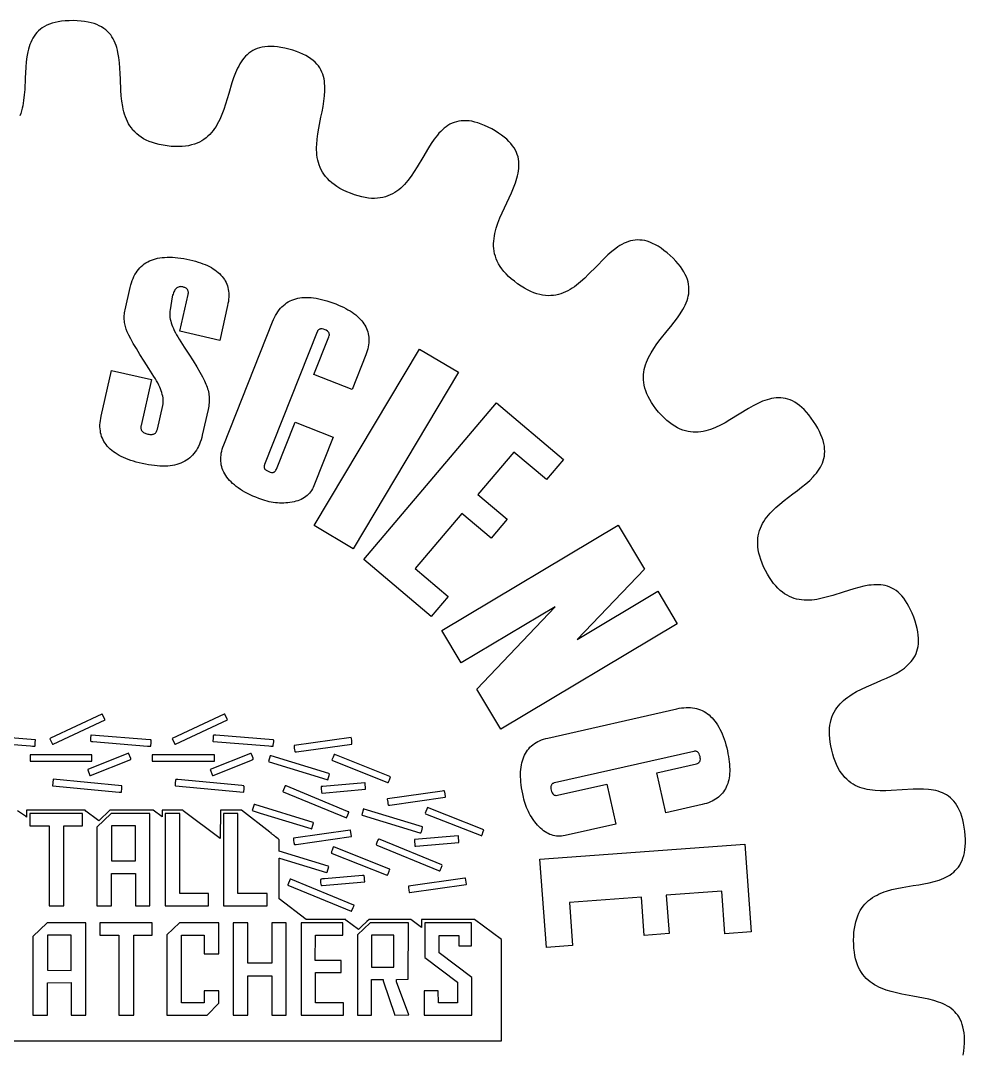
# Model space of a CAD drawing. Extents: x 6 to 265, y -82 to 305.
# Drawn here: x 128 to 259.8, y 160.9 to 304.6 of the extents above; entities that cross this region are included whole.
import ezdxf

# ---------------------------------------------------------------- set-up
doc = ezdxf.new("R2010")
doc.units = 0
doc.layers.add('PAGR', color=18, linetype='CONTINUOUS')

msp = doc.modelspace()

# ---------------------------------------------------------------- linework, layer by layer
at = {"layer": 'PAGR'}
for points in [[(259.48, 160.32), (259.56, 160.89), (259.62, 161.46), (259.65, 162), (259.66, 162.51), (259.64, 162.99), (259.6, 163.45), (259.54, 163.87), (259.45, 164.27), (259.35, 164.64), (259.22, 164.99), (259.07, 165.32), (258.9, 165.62), (258.72, 165.9), (258.52, 166.16), (258.3, 166.4), (258.06, 166.62), (257.81, 166.83), (257.55, 167.02), (257.27, 167.19), (256.98, 167.35), (256.68, 167.5), (256.37, 167.63), (256.04, 167.75), (255.37, 167.97), (254.67, 168.15), (253.94, 168.31), (252.44, 168.58), (250.93, 168.86), (250.18, 169.02), (249.44, 169.2), (248.73, 169.42), (248.39, 169.55), (248.05, 169.68), (247.72, 169.83), (247.4, 169.99), (247.09, 170.17), (246.79, 170.36), (246.51, 170.56), (246.23, 170.79), (245.97, 171.03), (245.73, 171.3), (245.5, 171.58), (245.28, 171.89), (245.08, 172.22), (244.9, 172.57), (244.74, 172.94), (244.6, 173.35), (244.48, 173.78), (244.38, 174.23), (244.3, 174.72), (244.24, 175.24), (244.21, 175.78), (244.2, 176.36), (244.21, 176.94), (244.25, 177.49), (244.31, 178), (244.4, 178.48), (244.5, 178.94), (244.63, 179.37), (244.77, 179.77), (244.94, 180.14), (245.12, 180.49), (245.32, 180.81), (245.54, 181.12), (245.77, 181.4), (246.02, 181.65), (246.28, 181.89), (246.56, 182.11), (246.85, 182.32), (247.15, 182.5), (247.46, 182.67), (247.78, 182.83), (248.11, 182.97), (248.45, 183.1), (248.8, 183.22), (249.51, 183.42), (250.24, 183.59), (250.99, 183.74), (252.51, 183.99), (253.27, 184.11), (254.01, 184.24), (254.74, 184.38), (255.45, 184.55), (256.12, 184.76), (256.44, 184.87), (256.76, 185), (257.06, 185.14), (257.35, 185.3), (257.63, 185.46), (257.9, 185.65), (258.15, 185.85), (258.38, 186.07), (258.61, 186.3), (258.81, 186.56), (259, 186.84), (259.17, 187.14), (259.32, 187.46), (259.45, 187.81), (259.56, 188.18), (259.65, 188.57), (259.72, 189), (259.76, 189.45), (259.78, 189.93), (259.78, 190.44), (259.75, 190.99), (259.7, 191.56), (259.62, 192.13), (259.52, 192.67), (259.41, 193.17), (259.28, 193.63), (259.13, 194.06), (258.97, 194.46), (258.79, 194.83), (258.6, 195.16), (258.4, 195.47), (258.17, 195.75), (257.94, 196), (257.7, 196.23), (257.44, 196.43), (257.17, 196.62), (256.89, 196.77), (256.6, 196.91), (256.3, 197.03), (255.99, 197.13), (255.67, 197.22), (255.34, 197.29), (255.01, 197.34), (254.66, 197.38), (253.96, 197.43), (253.24, 197.44), (252.49, 197.41), (250.98, 197.32), (249.44, 197.22), (248.68, 197.19), (247.92, 197.2), (247.18, 197.24), (246.81, 197.27), (246.45, 197.32), (246.1, 197.39), (245.75, 197.47), (245.41, 197.56), (245.07, 197.67), (244.75, 197.81), (244.43, 197.96), (244.12, 198.13), (243.82, 198.33), (243.53, 198.55), (243.25, 198.8), (242.98, 199.07), (242.72, 199.37), (242.47, 199.69), (242.24, 200.05), (242.02, 200.44), (241.81, 200.86), (241.62, 201.31), (241.44, 201.8), (241.28, 202.32), (241.14, 202.88), (241.01, 203.45), (240.92, 203.99), (240.86, 204.5), (240.83, 204.99), (240.82, 205.46), (240.84, 205.91), (240.89, 206.33), (240.96, 206.73), (241.06, 207.12), (241.17, 207.48), (241.31, 207.83), (241.47, 208.16), (241.65, 208.47), (241.85, 208.76), (242.07, 209.05), (242.3, 209.31), (242.55, 209.56), (242.81, 209.81), (243.08, 210.03), (243.37, 210.25), (243.67, 210.46), (243.98, 210.66), (244.62, 211.03), (245.29, 211.38), (245.98, 211.7), (247.4, 212.31), (248.1, 212.61), (248.8, 212.92), (249.47, 213.23), (250.11, 213.57), (250.72, 213.93), (251, 214.12), (251.28, 214.32), (251.54, 214.53), (251.78, 214.75), (252.01, 214.98), (252.23, 215.23), (252.42, 215.48), (252.6, 215.75), (252.76, 216.03), (252.9, 216.33), (253.02, 216.65), (253.11, 216.98), (253.18, 217.33), (253.23, 217.7), (253.24, 218.09), (253.24, 218.49), (253.2, 218.92), (253.14, 219.37), (253.05, 219.85), (252.92, 220.34), (252.76, 220.86), (252.58, 221.41), (252.36, 221.95), (252.15, 222.44), (251.92, 222.9), (251.68, 223.32), (251.44, 223.7), (251.19, 224.05), (250.93, 224.36), (250.66, 224.64), (250.39, 224.89), (250.11, 225.11), (249.82, 225.3), (249.53, 225.46), (249.23, 225.6), (248.93, 225.71), (248.62, 225.8), (248.3, 225.86), (247.98, 225.9), (247.66, 225.93), (247.33, 225.93), (247, 225.92), (246.66, 225.89), (246.32, 225.85), (245.62, 225.72), (244.92, 225.56), (244.21, 225.35), (242.75, 224.89), (241.29, 224.43), (240.55, 224.22), (239.82, 224.04), (239.09, 223.89), (238.73, 223.84), (238.37, 223.8), (238.01, 223.78), (237.65, 223.77), (237.3, 223.78), (236.95, 223.81), (236.6, 223.86), (236.25, 223.93), (235.91, 224.03), (235.57, 224.14), (235.24, 224.29), (234.91, 224.46), (234.58, 224.66), (234.26, 224.88), (233.95, 225.14), (233.64, 225.43), (233.33, 225.76), (233.03, 226.11), (232.74, 226.51), (232.45, 226.94), (232.17, 227.41), (231.9, 227.92), (231.64, 228.44), (231.43, 228.94), (231.24, 229.43), (231.1, 229.9), (230.98, 230.35), (230.9, 230.79), (230.84, 231.21), (230.82, 231.62), (230.82, 232.02), (230.84, 232.4), (230.9, 232.77), (230.98, 233.13), (231.08, 233.47), (231.2, 233.81), (231.34, 234.13), (231.5, 234.45), (231.68, 234.75), (231.88, 235.05), (232.09, 235.34), (232.32, 235.62), (232.56, 235.9), (232.81, 236.16), (233.35, 236.68), (233.92, 237.18), (234.51, 237.66), (235.74, 238.6), (236.35, 239.06), (236.95, 239.53), (237.53, 240), (238.07, 240.48), (238.57, 240.98), (238.81, 241.23), (239.02, 241.49), (239.23, 241.76), (239.41, 242.03), (239.58, 242.31), (239.73, 242.6), (239.86, 242.9), (239.97, 243.2), (240.06, 243.52), (240.12, 243.84), (240.16, 244.18), (240.17, 244.52), (240.16, 244.88), (240.12, 245.25), (240.04, 245.63), (239.94, 246.02), (239.8, 246.43), (239.64, 246.85), (239.43, 247.29), (239.2, 247.74), (238.92, 248.21), (238.61, 248.69), (238.28, 249.17), (237.95, 249.6), (237.62, 249.98), (237.29, 250.34), (236.96, 250.65), (236.64, 250.93), (236.31, 251.17), (235.99, 251.38), (235.66, 251.55), (235.34, 251.7), (235.02, 251.81), (234.7, 251.9), (234.37, 251.96), (234.05, 251.99), (233.73, 252), (233.41, 251.99), (233.09, 251.95), (232.77, 251.9), (232.45, 251.82), (232.13, 251.73), (231.81, 251.62), (231.49, 251.5), (230.85, 251.21), (230.2, 250.87), (229.56, 250.5), (228.26, 249.7), (226.95, 248.9), (226.28, 248.51), (225.62, 248.16), (224.94, 247.85), (224.6, 247.71), (224.26, 247.58), (223.92, 247.47), (223.58, 247.38), (223.23, 247.3), (222.88, 247.25), (222.53, 247.21), (222.18, 247.2), (221.83, 247.2), (221.47, 247.24), (221.11, 247.3), (220.75, 247.38), (220.39, 247.5), (220.02, 247.64), (219.66, 247.81), (219.29, 248.02), (218.91, 248.26), (218.54, 248.54), (218.16, 248.85), (217.78, 249.2), (217.4, 249.59), (217.01, 250.01), (216.64, 250.46), (216.31, 250.9), (216.02, 251.32), (215.77, 251.74), (215.55, 252.16), (215.36, 252.56), (215.21, 252.96), (215.09, 253.35), (214.99, 253.74), (214.93, 254.12), (214.9, 254.49), (214.89, 254.86), (214.9, 255.22), (214.94, 255.57), (215, 255.92), (215.08, 256.27), (215.19, 256.61), (215.31, 256.94), (215.44, 257.28), (215.6, 257.61), (215.77, 257.93), (215.95, 258.25), (216.35, 258.88), (216.78, 259.51), (217.24, 260.12), (218.21, 261.33), (218.7, 261.92), (219.17, 262.52), (219.62, 263.12), (220.03, 263.72), (220.4, 264.32), (220.57, 264.63), (220.72, 264.93), (220.85, 265.24), (220.97, 265.55), (221.06, 265.87), (221.14, 266.18), (221.2, 266.5), (221.23, 266.83), (221.24, 267.15), (221.23, 267.48), (221.18, 267.82), (221.11, 268.16), (221.02, 268.5), (220.89, 268.85), (220.73, 269.2), (220.53, 269.56), (220.3, 269.92), (220.04, 270.29), (219.74, 270.67), (219.4, 271.05), (219.03, 271.44), (218.61, 271.83), (218.18, 272.21), (217.75, 272.55), (217.34, 272.85), (216.94, 273.11), (216.55, 273.33), (216.17, 273.52), (215.8, 273.68), (215.43, 273.81), (215.08, 273.9), (214.73, 273.96), (214.39, 273.99), (214.06, 274), (213.73, 273.98), (213.41, 273.94), (213.1, 273.87), (212.79, 273.78), (212.49, 273.66), (212.19, 273.53), (211.9, 273.38), (211.61, 273.21), (211.32, 273.03), (211.04, 272.83), (210.49, 272.4), (209.94, 271.91), (209.4, 271.4), (208.33, 270.31), (207.25, 269.21), (206.7, 268.67), (206.13, 268.17), (205.55, 267.7), (205.26, 267.48), (204.96, 267.28), (204.65, 267.09), (204.34, 266.91), (204.02, 266.76), (203.7, 266.62), (203.37, 266.5), (203.03, 266.4), (202.68, 266.32), (202.33, 266.27), (201.97, 266.24), (201.6, 266.23), (201.22, 266.26), (200.83, 266.31), (200.43, 266.39), (200.03, 266.5), (199.61, 266.64), (199.18, 266.82), (198.74, 267.03), (198.29, 267.28), (197.82, 267.56), (197.35, 267.89), (196.89, 268.23), (196.46, 268.57), (196.08, 268.92), (195.73, 269.27), (195.42, 269.61), (195.15, 269.96), (194.9, 270.31), (194.69, 270.67), (194.51, 271.02), (194.36, 271.37), (194.24, 271.72), (194.14, 272.08), (194.07, 272.43), (194.02, 272.79), (194, 273.14), (194, 273.5), (194.02, 273.85), (194.06, 274.21), (194.11, 274.57), (194.18, 274.92), (194.27, 275.28), (194.37, 275.64), (194.6, 276.35), (194.88, 277.06), (195.18, 277.77), (195.84, 279.17), (196.17, 279.87), (196.48, 280.57), (196.78, 281.26), (197.04, 281.94), (197.25, 282.62), (197.34, 282.95), (197.41, 283.29), (197.47, 283.62), (197.51, 283.95), (197.53, 284.28), (197.53, 284.6), (197.51, 284.93), (197.46, 285.25), (197.4, 285.57), (197.3, 285.89), (197.18, 286.2), (197.04, 286.51), (196.86, 286.82), (196.65, 287.13), (196.41, 287.44), (196.14, 287.74), (195.83, 288.04), (195.49, 288.33), (195.11, 288.62), (194.69, 288.91), (194.23, 289.2), (193.74, 289.48), (193.23, 289.74), (192.74, 289.97), (192.27, 290.16), (191.82, 290.32), (191.38, 290.44), (190.97, 290.54), (190.57, 290.6), (190.19, 290.63), (189.82, 290.63), (189.47, 290.61), (189.13, 290.56), (188.81, 290.49), (188.5, 290.39), (188.2, 290.27), (187.91, 290.12), (187.63, 289.96), (187.36, 289.78), (187.11, 289.58), (186.86, 289.36), (186.62, 289.13), (186.38, 288.88), (186.16, 288.62), (185.72, 288.06), (185.31, 287.46), (184.91, 286.83), (184.13, 285.51), (183.34, 284.18), (182.93, 283.53), (182.5, 282.9), (182.05, 282.3), (181.82, 282.02), (181.57, 281.75), (181.32, 281.49), (181.06, 281.24), (180.79, 281.01), (180.51, 280.8), (180.21, 280.6), (179.91, 280.43), (179.59, 280.27), (179.26, 280.13), (178.92, 280.01), (178.56, 279.92), (178.19, 279.85), (177.8, 279.81), (177.4, 279.79), (176.98, 279.8), (176.54, 279.84), (176.08, 279.9), (175.6, 280), (175.1, 280.13), (174.59, 280.3), (174.05, 280.5), (173.52, 280.72), (173.03, 280.95), (172.57, 281.19), (172.16, 281.45), (171.77, 281.71), (171.42, 281.98), (171.1, 282.26), (170.82, 282.55), (170.56, 282.85), (170.33, 283.16), (170.13, 283.47), (169.95, 283.79), (169.8, 284.12), (169.67, 284.46), (169.56, 284.8), (169.47, 285.14), (169.41, 285.49), (169.36, 285.85), (169.33, 286.21), (169.31, 286.57), (169.31, 286.94), (169.33, 287.31), (169.39, 288.06), (169.49, 288.81), (169.61, 289.58), (169.91, 291.1), (170.07, 291.86), (170.21, 292.61), (170.33, 293.35), (170.42, 294.08), (170.47, 294.79), (170.48, 295.14), (170.47, 295.48), (170.44, 295.82), (170.4, 296.15), (170.35, 296.47), (170.27, 296.79), (170.17, 297.1), (170.05, 297.4), (169.91, 297.7), (169.75, 297.98), (169.56, 298.26), (169.34, 298.53), (169.1, 298.79), (168.82, 299.03), (168.52, 299.27), (168.18, 299.5), (167.81, 299.71), (167.41, 299.92), (166.97, 300.11), (166.5, 300.29), (165.99, 300.46), (165.44, 300.61), (164.88, 300.74), (164.35, 300.85), (163.85, 300.92), (163.38, 300.96), (162.93, 300.98), (162.51, 300.97), (162.1, 300.93), (161.73, 300.87), (161.37, 300.78), (161.03, 300.68), (160.72, 300.55), (160.42, 300.39), (160.14, 300.22), (159.88, 300.03), (159.63, 299.83), (159.4, 299.6), (159.19, 299.36), (158.99, 299.1), (158.8, 298.83), (158.62, 298.55), (158.45, 298.25), (158.29, 297.94), (158, 297.29), (157.74, 296.61), (157.5, 295.9), (157.06, 294.43), (156.61, 292.94), (156.37, 292.21), (156.1, 291.49), (155.8, 290.8), (155.64, 290.47), (155.47, 290.15), (155.29, 289.84), (155.09, 289.54), (154.88, 289.25), (154.66, 288.97), (154.42, 288.71), (154.17, 288.46), (153.9, 288.23), (153.61, 288.02), (153.31, 287.82), (152.98, 287.65), (152.64, 287.49), (152.27, 287.35), (151.88, 287.24), (151.47, 287.14), (151.04, 287.07), (150.58, 287.03), (150.09, 287.01), (149.58, 287.02), (149.04, 287.05), (148.47, 287.11), (147.9, 287.2), (147.37, 287.31), (146.87, 287.43), (146.41, 287.58), (145.97, 287.74), (145.57, 287.92), (145.19, 288.12), (144.85, 288.33), (144.52, 288.56), (144.23, 288.8), (143.96, 289.06), (143.71, 289.32), (143.49, 289.61), (143.28, 289.9), (143.1, 290.2), (142.93, 290.52), (142.79, 290.84), (142.65, 291.18), (142.54, 291.52), (142.44, 291.87), (142.35, 292.23), (142.28, 292.59), (142.16, 293.33), (142.08, 294.09), (142.02, 294.86), (141.95, 296.42), (141.92, 297.19), (141.88, 297.96), (141.82, 298.71), (141.74, 299.44), (141.62, 300.14), (141.54, 300.48), (141.45, 300.81), (141.35, 301.13), (141.23, 301.44), (141.1, 301.74), (140.95, 302.03), (140.78, 302.31), (140.6, 302.58), (140.39, 302.83), (140.16, 303.07), (139.91, 303.29), (139.64, 303.5), (139.34, 303.69), (139.01, 303.86), (138.66, 304.02), (138.28, 304.16), (137.88, 304.28), (137.44, 304.38), (136.97, 304.46), (136.47, 304.52), (135.93, 304.56), (135.36, 304.58), (134.79, 304.57), (134.25, 304.54), (133.75, 304.49), (133.28, 304.42), (132.84, 304.33), (132.43, 304.21), (132.05, 304.08), (131.7, 303.93), (131.37, 303.76), (131.07, 303.57), (130.8, 303.37), (130.54, 303.15), (130.31, 302.92), (130.1, 302.67), (129.91, 302.41), (129.74, 302.13), (129.59, 301.85), (129.46, 301.55), (129.34, 301.24), (129.23, 300.92), (129.14, 300.59), (129.06, 300.25), (128.93, 299.55), (128.84, 298.82), (128.78, 298.08), (128.69, 296.54), (128.61, 294.98), (128.55, 294.21), (128.46, 293.45), (128.33, 292.71), (128.25, 292.35), (128.16, 292), (128.06, 291.65), (127.94, 291.31)], [(89.38, 162.35), (195.1, 162.35), (195.09, 176.47), (191.35, 179.27), (183.96, 179.27), (183.93, 178.16), (182.47, 179.27), (176.66, 179.26), (176.33, 178.96), (175.57, 178.26), (175.15, 177.86), (173.41, 179.18), (173.41, 179.27), (167.86, 179.27), (164.11, 182.13), (164.1, 187.83), (164.16, 187.83), (170.68, 185.83), (170.8, 185.87), (171.02, 186.65), (170.94, 186.71), (164.1, 188.8), (164.1, 190.37), (163.97, 190.48), (163.59, 190.77), (163.43, 190.9), (163.38, 190.94), (163.38, 190.96), (163.38, 190.96), (163.35, 190.97), (163.3, 191.01), (163.24, 191.07), (163.18, 191.12), (163.16, 191.13), (163.14, 191.13), (163.13, 191.13), (163.11, 191.14), (163.06, 191.2), (163.01, 191.28), (162.98, 191.3), (162.95, 191.31), (162.92, 191.31), (162.9, 191.33), (162.84, 191.38), (162.78, 191.45), (158.85, 194.49), (155.9, 194.49), (155.87, 190.53), (150.7, 194.39), (150.66, 194.49), (147.79, 194.49), (147.76, 193.59), (146.53, 194.49), (140.5, 194.49), (138.97, 193.03), (138.76, 193.16), (137.16, 194.36), (137.05, 194.49), (128.88, 194.49), (128.88, 193.52), (128.83, 193.58), (128.79, 193.63), (128.76, 193.65), (128.73, 193.65), (127.61, 194.41)]]:
    msp.add_lwpolyline(points, dxfattribs=at)
for points in [[(140.71, 255.81), (146.29, 254.55), (144.84, 248.14), (144.82, 248.02), (144.81, 247.91), (144.81, 247.81), (144.82, 247.71), (144.84, 247.61), (144.87, 247.52), (144.91, 247.44), (144.97, 247.36), (145.03, 247.28), (145.11, 247.22), (145.19, 247.15), (145.29, 247.1), (145.4, 247.05), (145.52, 247), (145.64, 246.96), (145.78, 246.92), (145.92, 246.9), (146.05, 246.88), (146.17, 246.87), (146.29, 246.87), (146.4, 246.88), (146.5, 246.9), (146.59, 246.93), (146.68, 246.97), (146.76, 247.02), (146.83, 247.08), (146.9, 247.15), (146.96, 247.22), (147.01, 247.31), (147.05, 247.41), (147.09, 247.51), (147.12, 247.63), (147.87, 250.94), (147.9, 251.13), (147.92, 251.33), (147.93, 251.54), (147.92, 251.76), (147.9, 251.99), (147.86, 252.22), (147.8, 252.46), (147.73, 252.71), (147.65, 252.96), (147.55, 253.22), (147.44, 253.49), (147.31, 253.77), (147.16, 254.06), (147.01, 254.35), (146.83, 254.65), (146.64, 254.96), (145.92, 256.09), (145.26, 257.11), (144.69, 258.03), (144.18, 258.86), (143.76, 259.58), (143.4, 260.21), (143.13, 260.74), (142.92, 261.17), (142.77, 261.55), (142.71, 261.74), (142.66, 261.93), (142.61, 262.12), (142.57, 262.32), (142.54, 262.51), (142.52, 262.7), (142.5, 262.89), (142.49, 263.09), (142.49, 263.28), (142.5, 263.47), (142.52, 263.67), (142.54, 263.86), (142.57, 264.06), (142.61, 264.25), (143.32, 267.39), (143.4, 267.72), (143.5, 268.04), (143.6, 268.35), (143.72, 268.64), (143.85, 268.92), (143.99, 269.18), (144.14, 269.43), (144.3, 269.67), (144.48, 269.89), (144.66, 270.1), (144.86, 270.3), (145.07, 270.48), (145.29, 270.65), (145.52, 270.8), (145.76, 270.94), (146.02, 271.07), (146.28, 271.18), (146.56, 271.28), (146.85, 271.36), (147.15, 271.44), (147.46, 271.49), (147.79, 271.54), (148.12, 271.57), (148.47, 271.59), (148.83, 271.59), (149.2, 271.58), (149.58, 271.55), (149.97, 271.52), (150.37, 271.46), (150.79, 271.4), (151.21, 271.32), (151.65, 271.22), (152.04, 271.13), (152.42, 271.03), (152.78, 270.92), (153.13, 270.81), (153.46, 270.69), (153.78, 270.56), (154.08, 270.43), (154.37, 270.29), (154.64, 270.14), (154.9, 269.98), (155.14, 269.82), (155.37, 269.65), (155.59, 269.48), (155.79, 269.3), (155.98, 269.11), (156.15, 268.91), (156.3, 268.71), (156.45, 268.5), (156.57, 268.28), (156.69, 268.06), (156.78, 267.83), (156.87, 267.59), (156.94, 267.35), (156.99, 267.09), (157.03, 266.84), (157.06, 266.57), (157.07, 266.3), (157.06, 266.02), (157.04, 265.74), (157.01, 265.44), (156.96, 265.15), (156.9, 264.84), (155.81, 260), (150.24, 261.26), (151.4, 266.41), (151.42, 266.51), (151.43, 266.61), (151.43, 266.7), (151.42, 266.79), (151.4, 266.87), (151.38, 266.95), (151.35, 267.02), (151.3, 267.09), (151.25, 267.15), (151.19, 267.21), (151.12, 267.26), (151.05, 267.31), (150.96, 267.36), (150.87, 267.39), (150.65, 267.46), (150.52, 267.48), (150.39, 267.49), (150.27, 267.48), (150.15, 267.46), (150.04, 267.43), (149.93, 267.38), (149.83, 267.32), (149.74, 267.24), (149.65, 267.14), (149.57, 267.04), (149.49, 266.91), (149.42, 266.78), (149.36, 266.63), (149.3, 266.46), (149.24, 266.28), (149.19, 266.09), (148.9, 264.25), (148.87, 264.05), (148.84, 263.84), (148.84, 263.63), (148.85, 263.41), (148.87, 263.18), (148.91, 262.94), (148.97, 262.69), (149.04, 262.44), (149.13, 262.18), (149.23, 261.92), (149.34, 261.64), (149.47, 261.36), (149.62, 261.07), (149.78, 260.77), (149.96, 260.47), (150.16, 260.15), (150.87, 259.06), (151.52, 258.06), (152.1, 257.14), (152.6, 256.31), (153.03, 255.58), (153.39, 254.93), (153.67, 254.37), (153.89, 253.9), (153.97, 253.69), (154.05, 253.48), (154.12, 253.26), (154.18, 253.05), (154.23, 252.83), (154.27, 252.61), (154.3, 252.39), (154.32, 252.17), (154.34, 251.95), (154.34, 251.72), (154.34, 251.5), (154.33, 251.27), (154.3, 251.04), (154.27, 250.81), (154.24, 250.59), (154.19, 250.35), (153.38, 246.79), (153.3, 246.45), (153.2, 246.12), (153.1, 245.8), (152.98, 245.51), (152.85, 245.22), (152.71, 244.95), (152.55, 244.69), (152.39, 244.45), (152.21, 244.22), (152.03, 244), (151.83, 243.8), (151.62, 243.62), (151.39, 243.44), (151.16, 243.28), (150.92, 243.14), (150.66, 243.01), (150.39, 242.89), (150.11, 242.79), (149.82, 242.7), (149.52, 242.62), (149.21, 242.56), (148.88, 242.52), (148.55, 242.48), (148.2, 242.46), (147.84, 242.46), (147.47, 242.47), (147.09, 242.49), (146.69, 242.53), (146.29, 242.58), (145.87, 242.65), (145.44, 242.73), (145, 242.82), (144.58, 242.92), (144.17, 243.03), (143.78, 243.14), (143.41, 243.26), (143.05, 243.39), (142.71, 243.52), (142.38, 243.66), (142.07, 243.81), (141.77, 243.97), (141.49, 244.13), (141.23, 244.3), (140.98, 244.48), (140.74, 244.66), (140.52, 244.85), (140.32, 245.04), (140.13, 245.25), (139.96, 245.46), (139.81, 245.67), (139.67, 245.9), (139.54, 246.13), (139.44, 246.37), (139.34, 246.61), (139.26, 246.86), (139.2, 247.12), (139.16, 247.39), (139.13, 247.66), (139.11, 247.94), (139.11, 248.22), (139.13, 248.52), (139.16, 248.82), (139.21, 249.12), (139.27, 249.44)], [(174.26, 253.13), (168.95, 255.23), (171.04, 260.51), (171.08, 260.67), (171.1, 260.74), (171.1, 260.81), (171.09, 260.88), (171.08, 260.95), (171.06, 261.02), (171.03, 261.08), (170.99, 261.14), (170.94, 261.19), (170.82, 261.3), (170.67, 261.4), (170.49, 261.48), (170.28, 261.55), (170.1, 261.59), (170.02, 261.59), (169.94, 261.59), (169.86, 261.59), (169.79, 261.57), (169.72, 261.55), (169.66, 261.51), (169.6, 261.48), (169.55, 261.43), (169.5, 261.37), (169.46, 261.31), (169.42, 261.24), (169.38, 261.17), (162.06, 242.68), (162.03, 242.6), (162.01, 242.53), (162, 242.45), (162, 242.38), (162, 242.31), (162.02, 242.24), (162.04, 242.17), (162.07, 242.11), (162.11, 242.05), (162.16, 241.99), (162.22, 241.94), (162.29, 241.89), (162.45, 241.79), (162.64, 241.7), (162.84, 241.63), (163.01, 241.6), (163.17, 241.59), (163.24, 241.6), (163.31, 241.62), (163.38, 241.64), (163.44, 241.68), (163.49, 241.72), (163.55, 241.76), (163.59, 241.82), (163.64, 241.88), (163.71, 242.03), (166.32, 248.6), (171.63, 246.5), (168.95, 239.74), (168.85, 239.5), (168.74, 239.29), (168.61, 239.08), (168.47, 238.88), (168.33, 238.7), (168.16, 238.52), (167.99, 238.36), (167.81, 238.21), (167.61, 238.08), (167.4, 237.95), (167.18, 237.83), (166.94, 237.73), (166.7, 237.64), (166.44, 237.56), (166.17, 237.49), (165.89, 237.44), (165.6, 237.39), (165.31, 237.35), (165.02, 237.33), (164.73, 237.32), (164.44, 237.31), (164.15, 237.32), (163.86, 237.34), (163.57, 237.36), (163.28, 237.4), (162.99, 237.45), (162.69, 237.51), (162.4, 237.58), (162.11, 237.66), (161.82, 237.75), (161.53, 237.85), (161.24, 237.96), (160.82, 238.13), (160.42, 238.3), (160.04, 238.48), (159.68, 238.66), (159.33, 238.85), (159, 239.04), (158.69, 239.23), (158.4, 239.43), (158.12, 239.63), (157.86, 239.84), (157.61, 240.05), (157.38, 240.26), (157.17, 240.48), (156.98, 240.71), (156.8, 240.93), (156.64, 241.17), (156.5, 241.4), (156.37, 241.64), (156.26, 241.89), (156.17, 242.13), (156.09, 242.39), (156.03, 242.64), (155.99, 242.9), (155.97, 243.17), (155.96, 243.43), (155.97, 243.71), (155.99, 243.98), (156.03, 244.27), (156.09, 244.55), (156.17, 244.84), (156.26, 245.13), (156.37, 245.43), (163.17, 262.58), (163.3, 262.89), (163.45, 263.19), (163.6, 263.48), (163.76, 263.75), (163.93, 264), (164.11, 264.24), (164.3, 264.47), (164.49, 264.68), (164.7, 264.87), (164.92, 265.05), (165.14, 265.21), (165.37, 265.36), (165.62, 265.49), (165.87, 265.61), (166.13, 265.71), (166.4, 265.79), (166.68, 265.86), (166.97, 265.92), (167.27, 265.96), (167.58, 265.98), (167.9, 265.99), (168.22, 265.98), (168.56, 265.96), (168.9, 265.93), (169.25, 265.87), (169.62, 265.81), (169.99, 265.72), (170.37, 265.62), (170.76, 265.51), (171.16, 265.38), (171.57, 265.24), (171.99, 265.08), (172.36, 264.92), (172.71, 264.77), (173.05, 264.61), (173.38, 264.44), (173.69, 264.27), (173.98, 264.1), (174.26, 263.92), (174.52, 263.73), (174.77, 263.54), (175, 263.35), (175.21, 263.15), (175.41, 262.95), (175.6, 262.74), (175.77, 262.53), (175.92, 262.32), (176.06, 262.1), (176.18, 261.87), (176.29, 261.64), (176.38, 261.41), (176.46, 261.17), (176.52, 260.93), (176.57, 260.68), (176.6, 260.43), (176.61, 260.17), (176.61, 259.91), (176.6, 259.65), (176.56, 259.38), (176.52, 259.1), (176.45, 258.82), (176.38, 258.54), (176.28, 258.25), (176.17, 257.96)], [(174.4, 230.95), (168.99, 234.17), (183.68, 258.78), (189.09, 255.55)], [(185.28, 221.48), (175.88, 229.43), (194.4, 251.3), (203.73, 243.4), (201.35, 240.59), (196.82, 244.43), (191.82, 238.51), (195.9, 235.05), (193.66, 232.4), (189.57, 235.86), (183.06, 228.17), (187.65, 224.28)], [(194.99, 205.79), (191.67, 211.35), (202.58, 222.85), (189.47, 215.02), (186.78, 219.53), (211.37, 234.23), (215.04, 228.09), (205.67, 218.3), (216.89, 225.01), (219.58, 220.5)], [(218.02, 194.14), (216.76, 199.72), (222.29, 200.97), (222.45, 201.02), (222.52, 201.05), (222.58, 201.09), (222.64, 201.13), (222.68, 201.18), (222.72, 201.24), (222.76, 201.3), (222.79, 201.36), (222.81, 201.43), (222.83, 201.59), (222.82, 201.77), (222.78, 201.97), (222.73, 202.18), (222.65, 202.35), (222.61, 202.42), (222.57, 202.49), (222.52, 202.55), (222.46, 202.6), (222.41, 202.64), (222.35, 202.67), (222.28, 202.7), (222.21, 202.72), (222.14, 202.72), (222.06, 202.73), (221.99, 202.72), (221.9, 202.7), (202.51, 198.32), (202.43, 198.3), (202.35, 198.27), (202.28, 198.23), (202.22, 198.2), (202.17, 198.15), (202.12, 198.1), (202.08, 198.04), (202.05, 197.98), (202.02, 197.91), (202, 197.84), (201.99, 197.76), (201.98, 197.67), (201.99, 197.49), (202.03, 197.28), (202.08, 197.08), (202.15, 196.92), (202.24, 196.78), (202.29, 196.73), (202.34, 196.68), (202.4, 196.64), (202.46, 196.61), (202.52, 196.59), (202.59, 196.57), (202.66, 196.56), (202.74, 196.56), (202.9, 196.58), (209.8, 198.14), (211.06, 192.57), (203.97, 190.97), (203.72, 190.92), (203.48, 190.89), (203.23, 190.87), (203, 190.87), (202.76, 190.89), (202.53, 190.93), (202.29, 190.98), (202.07, 191.05), (201.84, 191.13), (201.62, 191.23), (201.4, 191.35), (201.18, 191.49), (200.97, 191.64), (200.76, 191.81), (200.55, 191.99), (200.34, 192.19), (200.14, 192.41), (199.95, 192.63), (199.76, 192.85), (199.59, 193.08), (199.42, 193.32), (199.26, 193.56), (199.11, 193.81), (198.97, 194.07), (198.84, 194.33), (198.71, 194.6), (198.6, 194.87), (198.49, 195.15), (198.39, 195.43), (198.3, 195.73), (198.22, 196.02), (198.15, 196.33), (198.05, 196.77), (197.97, 197.19), (197.9, 197.61), (197.85, 198.01), (197.81, 198.4), (197.78, 198.78), (197.76, 199.15), (197.76, 199.5), (197.77, 199.85), (197.79, 200.18), (197.83, 200.5), (197.87, 200.81), (197.94, 201.11), (198.01, 201.39), (198.1, 201.67), (198.2, 201.93), (198.31, 202.18), (198.44, 202.42), (198.58, 202.65), (198.73, 202.87), (198.9, 203.07), (199.07, 203.27), (199.27, 203.45), (199.47, 203.62), (199.69, 203.78), (199.92, 203.92), (200.16, 204.06), (200.42, 204.18), (200.69, 204.29), (200.97, 204.39), (201.26, 204.48), (201.57, 204.56), (219.56, 208.63), (219.89, 208.7), (220.22, 208.75), (220.54, 208.78), (220.86, 208.8), (221.16, 208.81), (221.46, 208.8), (221.75, 208.77), (222.04, 208.72), (222.31, 208.66), (222.58, 208.58), (222.84, 208.49), (223.1, 208.38), (223.34, 208.25), (223.58, 208.11), (223.81, 207.95), (224.04, 207.78), (224.25, 207.58), (224.46, 207.38), (224.66, 207.15), (224.86, 206.91), (225.04, 206.66), (225.22, 206.38), (225.39, 206.09), (225.56, 205.79), (225.72, 205.47), (225.86, 205.13), (226.01, 204.78), (226.14, 204.41), (226.27, 204.02), (226.39, 203.62), (226.5, 203.2), (226.6, 202.76), (226.68, 202.37), (226.76, 201.99), (226.81, 201.62), (226.86, 201.26), (226.89, 200.9), (226.91, 200.56), (226.92, 200.23), (226.92, 199.91), (226.9, 199.6), (226.87, 199.3), (226.83, 199.01), (226.78, 198.73), (226.71, 198.46), (226.64, 198.2), (226.54, 197.96), (226.44, 197.72), (226.32, 197.49), (226.2, 197.27), (226.05, 197.06), (225.9, 196.86), (225.74, 196.68), (225.56, 196.5), (225.37, 196.33), (225.16, 196.18), (224.95, 196.03), (224.72, 195.89), (224.48, 195.77), (224.22, 195.65), (223.96, 195.54), (223.68, 195.45), (223.39, 195.36), (223.09, 195.29)], [(132.59, 203.7), (139.82, 207.09), (139.42, 207.9), (139.35, 207.88), (132.19, 204.53), (132.12, 204.46), (132.48, 203.69)], [(149.65, 203.7), (156.88, 207.09), (156.52, 207.87), (156.42, 207.87), (149.19, 204.48), (149.55, 203.69)], [(130.05, 203.46), (130.07, 203.62), (130.09, 203.91), (130.12, 204.29), (130.06, 204.29), (122.04, 204.94), (121.86, 204.96), (121.8, 204.96), (121.76, 204.96), (121.72, 204.95), (121.7, 204.92), (121.68, 204.87), (121.67, 204.8), (121.65, 204.55), (121.61, 204.13), (121.66, 204.08), (129.4, 203.45), (129.72, 203.42), (129.86, 203.41), (129.96, 203.41), (130.02, 203.43), (130.04, 203.44)], [(146.2, 203.43), (146.2, 203.47), (146.24, 203.88), (146.25, 204.09), (146.25, 204.22), (146.24, 204.25), (146.23, 204.28), (146.22, 204.29), (146.19, 204.29), (146.12, 204.3), (137.86, 204.97), (137.84, 204.96), (137.81, 204.53), (137.79, 204.28), (137.79, 204.2), (137.8, 204.15), (137.82, 204.12), (137.84, 204.1), (137.94, 204.07), (138.11, 204.05), (145.72, 203.44), (145.96, 203.42), (146.13, 203.41), (146.18, 203.41)], [(163.28, 203.56), (163.33, 204.01), (163.33, 204.21), (163.32, 204.27), (163.31, 204.29), (163.27, 204.29), (155.27, 204.94), (155.09, 204.96), (154.98, 204.96), (154.95, 204.95), (154.93, 204.92), (154.91, 204.87), (154.9, 204.8), (154.87, 204.56), (154.84, 204.14), (154.9, 204.08), (162.64, 203.45), (162.94, 203.42), (163.12, 203.41), (163.18, 203.41), (163.22, 203.42), (163.24, 203.44), (163.26, 203.46)], [(166.52, 202.61), (174.23, 203.72), (174.24, 203.81), (174.24, 203.96), (174.21, 204.23), (174.17, 204.49), (174.15, 204.58), (174.14, 204.62), (174.13, 204.63), (166.18, 203.5), (166.17, 203.48), (166.17, 203.38), (166.2, 203.16), (166.24, 202.91), (166.27, 202.71), (166.29, 202.66), (166.31, 202.63), (166.35, 202.61), (166.41, 202.61)], [(137.99, 201.31), (137.99, 202.2), (129.38, 202.2), (129.38, 201.31)], [(137.81, 199.33), (143.41, 201.58), (143.41, 201.68), (143.1, 202.44), (137.43, 200.17), (137.4, 200.14), (137.71, 199.35)], [(155.1, 201.31), (155.1, 202.2), (146.39, 202.2), (146.39, 201.31)], [(154.88, 199.32), (160.15, 201.44), (160.33, 201.52), (160.39, 201.55), (160.44, 201.57), (160.46, 201.6), (160.47, 201.64), (160.47, 201.69), (160.45, 201.77), (160.36, 202), (160.2, 202.4), (160.1, 202.4), (154.47, 200.15), (154.79, 199.35)], [(170.86, 198.71), (171.11, 199.54), (171.04, 199.61), (162.98, 202.07), (162.84, 202.08), (162.6, 201.3), (162.69, 201.22), (170.74, 198.76)], [(179.47, 198.73), (179.63, 199.13), (179.55, 199.21), (172.09, 202.16), (171.93, 202.23), (171.88, 202.25), (171.84, 202.26), (171.8, 202.26), (171.77, 202.24), (171.74, 202.19), (171.71, 202.13), (171.61, 201.9), (171.45, 201.5), (171.54, 201.41), (179.1, 198.41), (179.21, 198.37), (179.24, 198.36), (179.27, 198.36), (179.3, 198.37), (179.32, 198.4), (179.38, 198.52)], [(142.14, 197.43), (142.17, 197.88), (142.14, 197.91), (132.59, 198.81), (132.57, 198.79), (132.5, 197.9), (141.79, 197.02), (141.95, 197), (142, 196.99), (142.04, 196.99), (142.07, 197), (142.09, 197.03), (142.1, 197.08), (142.11, 197.16)], [(159.14, 197), (159.17, 197.05), (159.2, 197.46), (159.22, 197.7), (159.22, 197.77), (159.21, 197.82), (159.19, 197.85), (159.16, 197.87), (159.07, 197.9), (158.9, 197.92), (149.95, 198.77), (149.8, 198.77), (149.71, 198.76), (149.68, 198.75), (149.66, 198.72), (149.64, 198.67), (149.63, 198.6), (149.61, 198.36), (149.58, 197.96), (149.63, 197.9)], [(170.1, 196.89), (176.12, 197.42), (176.14, 197.43), (176.08, 198.3), (176.06, 198.32), (170.17, 197.82), (170.05, 197.82), (169.98, 197.82), (169.95, 197.81), (169.94, 197.79), (169.94, 197.71), (169.95, 197.56), (170.02, 197.01), (170.04, 196.91), (170.05, 196.89), (170.06, 196.89)], [(173.5, 193.41), (173.67, 193.83), (173.77, 194.07), (173.81, 194.2), (173.81, 194.24), (173.8, 194.26), (173.74, 194.29), (173.63, 194.33), (165.07, 197.87), (164.94, 197.9), (164.6, 197.11), (164.64, 197.07)], [(179.55, 195.2), (187.23, 196.31), (187.28, 196.36), (187.22, 196.78), (187.18, 197.02), (187.16, 197.1), (187.14, 197.15), (187.12, 197.18), (187.09, 197.19), (186.99, 197.19), (186.81, 197.17), (179.21, 196.08), (179.17, 196.04), (179.23, 195.61), (179.26, 195.37), (179.28, 195.3), (179.3, 195.25), (179.32, 195.21), (179.34, 195.2), (179.42, 195.19)], [(129.33, 194.05), (129.33, 192.3), (132.01, 192.3), (132.01, 181.16), (134.06, 181.16), (134.06, 192.3), (136.65, 192.3), (136.65, 194.05)], [(144.05, 185.68), (144.05, 181.16), (146.05, 181.16), (146.05, 194.05), (140.67, 194.05), (138.68, 192.11), (138.68, 181.16), (140.72, 181.16), (140.72, 185.68)], [(148.18, 181.16), (154.26, 181.16), (154.26, 182.9), (150.23, 182.9), (150.23, 194.05), (148.18, 194.05)], [(156.34, 181.16), (162.41, 181.16), (162.41, 182.9), (158.34, 182.9), (158.34, 194.05), (156.34, 194.05)], [(168.65, 191.96), (168.79, 192.39), (168.9, 192.75), (168.85, 192.79), (160.69, 195.29), (160.59, 195.29), (160.34, 194.44), (161.44, 194.1), (168.51, 191.94), (168.57, 191.92), (168.59, 191.91), (168.62, 191.92), (168.64, 191.94)], [(183.9, 191.44), (183.97, 191.62), (184.04, 191.86), (184.09, 192.07), (184.1, 192.14), (184.1, 192.17), (184.08, 192.18), (175.97, 194.66), (175.85, 194.7), (175.6, 193.87), (175.67, 193.81), (183.7, 191.35), (183.78, 191.33), (183.81, 191.32), (183.85, 191.34), (183.88, 191.38)], [(192.39, 191.08), (192.56, 191.51), (192.65, 191.75), (187.46, 193.81), (184.77, 194.88), (184.46, 194.07), (184.52, 194), (192.24, 190.95), (192.27, 190.93), (192.29, 190.93), (192.32, 190.96), (192.36, 191.01)], [(140.72, 187.43), (144.05, 187.43), (144.05, 192.3), (140.72, 192.3)], [(166.47, 189.73), (174.13, 190.83), (174.16, 190.85), (174.04, 191.71), (173.98, 191.71), (166.08, 190.59), (166.11, 190.26), (166.15, 189.97), (166.17, 189.87), (166.19, 189.8), (166.21, 189.76), (166.24, 189.73), (166.28, 189.72), (166.33, 189.72)], [(186.68, 186.41), (186.84, 186.8), (186.76, 186.87), (178.16, 190.42), (178.05, 190.46), (178.02, 190.47), (177.99, 190.48), (177.96, 190.46), (177.93, 190.44), (177.87, 190.32), (177.78, 190.11), (177.62, 189.71), (177.71, 189.63), (186.32, 186.07), (186.42, 186.05), (186.45, 186.04), (186.48, 186.05), (186.51, 186.07), (186.53, 186.1), (186.6, 186.21)], [(183.13, 189.48), (189.14, 189.99), (189.08, 190.87), (189.05, 190.9), (182.98, 190.4), (182.95, 190.37), (183.02, 189.47)], [(201.35, 175.37), (200.45, 187.65), (229.02, 189.75), (229.92, 177.55), (226.25, 177.28), (225.82, 183.2), (218.08, 182.64), (218.48, 177.29), (215.01, 177.04), (214.62, 182.38), (204.57, 181.64), (205.01, 175.64)], [(179.29, 185.6), (179.45, 186), (179.5, 186.17), (179.51, 186.23), (179.51, 186.26), (179.48, 186.29), (171.74, 189.37), (171.64, 189.34), (171.48, 188.94), (171.4, 188.73), (171.37, 188.61), (171.36, 188.57), (171.37, 188.54), (171.39, 188.53), (171.41, 188.51), (171.49, 188.48), (179, 185.5), (179.11, 185.47), (179.17, 185.46), (179.19, 185.46), (179.22, 185.47), (179.25, 185.51)], [(170.1, 184.01), (176.04, 184.52), (176.01, 184.84), (175.98, 185.14), (175.97, 185.23), (175.95, 185.3), (175.93, 185.35), (175.91, 185.37), (175.87, 185.38), (175.83, 185.39), (175.71, 185.39), (170.4, 184.94), (170.14, 184.91), (169.98, 184.89), (169.94, 184.88), (169.91, 184.86), (169.89, 184.83), (169.88, 184.79), (169.87, 184.67), (169.88, 184.39), (169.91, 184.18), (169.93, 184.1), (169.96, 184.04), (169.99, 184.01), (170.02, 184)], [(174.24, 180.5), (174.42, 180.91), (174.51, 181.13), (174.54, 181.24), (174.53, 181.25), (165.7, 184.89), (165.62, 184.89), (165.29, 184.08), (165.32, 184.05), (174.14, 180.41), (174.17, 180.41), (174.2, 180.44)], [(182.29, 183.01), (190.19, 184.15), (190.22, 184.18), (190.1, 185.04), (190, 185.04), (182.11, 183.92), (182.11, 183.84), (182.13, 183.66), (182.17, 183.37), (182.22, 183)], [(131.77, 165.93), (131.8, 170.43), (135.1, 170.46), (135.1, 165.93), (137.14, 165.93), (137.14, 178.77), (131.74, 178.77), (129.77, 176.88), (129.77, 165.93)], [(139.08, 177.08), (141.76, 177.08), (141.76, 165.93), (143.81, 165.93), (143.81, 177.08), (146.4, 177.08), (146.4, 178.77), (139.08, 178.77)], [(154.05, 165.93), (155.7, 167.58), (155.7, 169.32), (153.65, 169.32), (153.65, 167.63), (150.48, 167.63), (150.48, 177.08), (153.65, 177.08), (153.65, 174.49), (155.7, 174.49), (155.7, 178.77), (150.22, 178.77), (148.43, 177.13), (148.43, 165.93)], [(165.05, 178.77), (163.06, 178.77), (163.06, 173.15), (159.73, 173.15), (159.73, 178.77), (157.68, 178.77), (157.68, 165.93), (159.73, 165.93), (159.73, 171.41), (163.06, 171.41), (163.06, 165.93), (165.05, 165.93)], [(173.06, 165.93), (173.06, 167.63), (169.18, 167.63), (169.18, 171.85), (172.76, 171.85), (172.76, 173.55), (169.13, 173.55), (169.16, 177.05), (172.96, 177.08), (172.96, 178.77), (167.18, 178.77), (167.18, 165.93)], [(178.58, 170.91), (178.58, 170.71), (180.22, 165.93), (182.16, 165.96), (180.48, 170.55), (180.46, 170.9), (182.09, 170.93), (182.11, 178.77), (176.79, 178.77), (175, 177.12), (175, 165.93), (176.99, 165.93), (176.99, 170.91)], [(186.39, 174.6), (186.39, 177.03), (189.17, 177.03), (189.17, 175.58), (190.92, 175.58), (190.92, 178.77), (184.4, 178.77), (184.4, 173.95), (188.97, 170.5), (188.97, 167.63), (186.32, 167.66), (186.29, 169.32), (184.3, 169.32), (184.3, 165.93), (190.97, 165.93), (190.97, 171.16)], [(135.1, 177.08), (131.79, 177.05), (131.79, 172.18), (135.1, 172.15)], [(176.99, 177.08), (176.99, 172.61), (180.07, 172.61), (180.07, 177.08)]]:
    msp.add_lwpolyline(points, close=True, dxfattribs=at)

doc.saveas('drawing.dxf')
